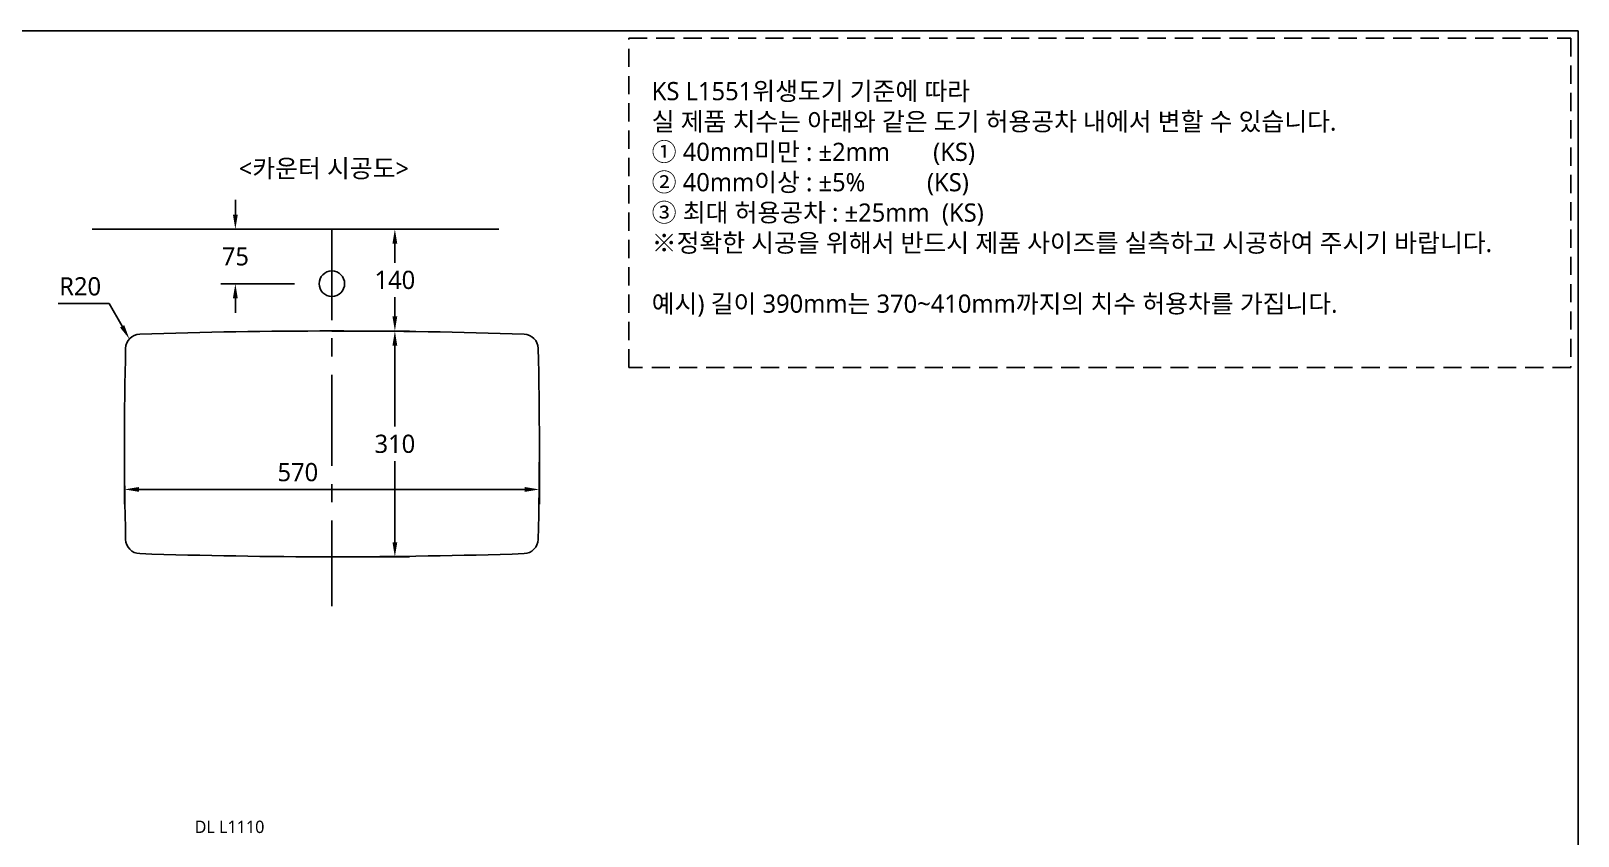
# Model space of a CAD drawing. Extents: x -3408 to 359, y -137 to 2100.
# Drawn here: x -1767 to 359, y 995 to 2100 of the extents above; entities that cross this region are included whole.
import ezdxf

# ---------------------------------------------------------------- set-up
doc = ezdxf.new("R2010")
doc.units = 0
doc.header["$LTSCALE"] = 50
doc.header["$MEASUREMENT"] = 0
for name, pattern in [('CENTER', [2, 1.25, -0.25, 0.25, -0.25]), ('DASHED', [0.75, 0.5, -0.25]), ('HIDDEN', [0.375, 0.25, -0.125])]:
    doc.linetypes.add(name, pattern=pattern)
doc.layers.get('0').update_dxf_attribs({"linetype": 'CONTINUOUS'})
doc.layers.get('DEFPOINTS').update_dxf_attribs({"linetype": 'CONTINUOUS'})
for name, color, linetype in [('2', 2, 'HIDDEN'), ('3', 3, 'CONTINUOUS'), ('5', 5, 'CONTINUOUS'), ('7', 7, 'CONTINUOUS'), ('CENTER', 2, 'CENTER'), ('SA-DOOR', 4, 'CONTINUOUS')]:
    doc.layers.add(name, color=color, linetype=linetype)
doc.styles.add('GHS', font='romans', dxfattribs={"bigfont": 'ghs'})
doc.styles.add('ROMANS', font='romans')
doc.styles.get("Standard").update_dxf_attribs({"font": 'NanumGothic.ttf'})
doc.dimstyles.get("Standard").update_dxf_attribs({"dimtxt": 2.5, "dimasz": 2, "dimexe": 2, "dimexo": 1, "dimgap": 2, "dimtad": 1, "dimdec": 0, "dimlfac": 10, "dimrnd": 1, "dimzin": 0, "dimdsep": 46, "dimtxsty": 'Standard', "dimcen": 0, "dimclrd": 7, "dimclre": 7, "dimclrt": 2, "dimadec": 0, "dimazin": 0, "dimtfac": 1, "dimtdec": 0, "dimtofl": 0, "dimtmove": 0, "dimatfit": 3, "dimfxl": 0, "dimtolj": 1, "dimtzin": 0, "dimarcsym": 0})

# ---------------------------------------------------------------- blocks, each defined once
blk = doc.blocks.new('*D10')
at = {"color": 3, "lineweight": -2}
for p, q in [((-1485.9, 1848), (-1485.9, 1868)), ((-1444.1, 1828), (-1505.9, 1828)), ((-1404.6, 1753), (-1505.9, 1753)), ((-1485.9, 1733), (-1485.9, 1713))]:
    blk.add_line(p, q, dxfattribs=at)
at = {"color": 3}
for points in [[(-1489.3, 1848), (-1482.6, 1848), (-1485.9, 1828)], [(-1489.3, 1733), (-1482.6, 1733), (-1485.9, 1753)]]:
    blk.add_solid(points, dxfattribs=at)
at = {"layer": 'DEFPOINTS', "color": 0}
for p in [(-1485.9, 1828), (-1444.1, 1828), (-1404.6, 1753)]:
    blk.add_point(p, dxfattribs=at)
at = {"color": 2, "insert": (-1485.9, 1790.5), "char_height": 25, "attachment_point": 5}
blk.add_mtext('\\A1;75', dxfattribs=at)
blk = doc.blocks.new('*D16')
at = {"color": 3, "lineweight": -2}
for p, q in [((-1638.3, 1533.1), (-1638.3, 1450.6)), ((-1068.3, 1533.1), (-1068.3, 1450.6)), ((-1618.3, 1470.6), (-1088.3, 1470.6))]:
    blk.add_line(p, q, dxfattribs=at)
at = {"color": 3}
for points in [[(-1618.3, 1473.9), (-1618.3, 1467.3), (-1638.3, 1470.6)], [(-1088.3, 1473.9), (-1088.3, 1467.3), (-1068.3, 1470.6)]]:
    blk.add_solid(points, dxfattribs=at)
at = {"layer": 'DEFPOINTS', "color": 0}
for p in [(-1638.3, 1533.1), (-1068.3, 1533.1), (-1068.3, 1470.6)]:
    blk.add_point(p, dxfattribs=at)
at = {"color": 2, "insert": (-1400.1, 1494.2), "char_height": 25, "attachment_point": 5}
blk.add_mtext('\\A1;570', dxfattribs=at)
blk = doc.blocks.new('*D17')
at = {"color": 3, "lineweight": -2}
for p, q in [((-1353.3, 1688.1), (-1246.8, 1688.1)), ((-1266.8, 1668.1), (-1266.8, 1556.8)), ((-1266.8, 1398.1), (-1266.8, 1509.5)), ((-1353.3, 1378.1), (-1246.8, 1378.1))]:
    blk.add_line(p, q, dxfattribs=at)
at = {"color": 3}
for points in [[(-1270.1, 1668.1), (-1263.5, 1668.1), (-1266.8, 1688.1)], [(-1270.1, 1398.1), (-1263.5, 1398.1), (-1266.8, 1378.1)]]:
    blk.add_solid(points, dxfattribs=at)
at = {"layer": 'DEFPOINTS', "color": 0}
for p in [(-1353.3, 1688.1), (-1353.3, 1378.1), (-1266.8, 1378.1)]:
    blk.add_point(p, dxfattribs=at)
at = {"color": 2, "insert": (-1266.8, 1533.1), "char_height": 25, "attachment_point": 5}
blk.add_mtext('\\A1;310', dxfattribs=at)
blk = doc.blocks.new('*D21')
at = {"color": 3, "lineweight": -2}
for p, q in [((-1403.3, 1828), (-1246.8, 1828)), ((-1266.8, 1808), (-1266.8, 1781.6)), ((-1266.8, 1708.1), (-1266.8, 1734.6)), ((-1353.3, 1688.1), (-1246.8, 1688.1))]:
    blk.add_line(p, q, dxfattribs=at)
at = {"color": 3}
for points in [[(-1270.1, 1808), (-1263.5, 1808), (-1266.8, 1828)], [(-1270.1, 1708.1), (-1263.5, 1708.1), (-1266.8, 1688.1)]]:
    blk.add_solid(points, dxfattribs=at)
at = {"layer": 'DEFPOINTS', "color": 0}
for p in [(-1403.3, 1828), (-1266.8, 1828), (-1353.3, 1688.1)]:
    blk.add_point(p, dxfattribs=at)
at = {"color": 2, "insert": (-1266.8, 1758.1), "char_height": 25, "attachment_point": 5}
blk.add_mtext('\\A1;140', dxfattribs=at)
blk = doc.blocks.new('*D27')
at = {"color": 3, "lineweight": -2}
for p, q in [((-1729.1, 1725.7), (-1659.1, 1725.7)), ((-1659.1, 1725.7), (-1641.4, 1694.6))]:
    blk.add_line(p, q, dxfattribs=at)
at = {"color": 3}
blk.add_solid([(-1638.5, 1696.2), (-1644.3, 1692.9), (-1631.5, 1677.2)], dxfattribs=at)
at = {"layer": 'DEFPOINTS', "color": 0}
for p in [(-1631.5, 1677.2), (-1626.6, 1668.5)]:
    blk.add_point(p, dxfattribs=at)
at = {"color": 2, "insert": (-1699.1, 1749.3), "char_height": 25, "attachment_point": 5}
blk.add_mtext('\\A1;R20', dxfattribs=at)

msp = doc.modelspace()

# ---------------------------------------------------------------- linework, layer by layer
at = {"color": 1}
for centre, radius, start, end in [((-1616.67688, 1663.80425), 20, 91.88759418, 178.57092375), ((-1353.31489, -6327.35761), 8015.50044, 89.9999447, 91.887594177), ((-1353.29942, -6327.35761), 8015.50044, 88.112404043, 90.0000553), ((-1089.93719, 1663.80424), 20, 1.43010643, 88.11240404), ((3618.94194, 1533.18991), 5257.2478, 178.57092375, 181.43010624), ((-6325.55365, 1533.09576), 5257.2478, 358.57092394, 1.43010643), ((-1616.67453, 1402.48145), 20, 181.43010624, 268.11245195), ((-1353.30456, 9394.08104), 8015.93821, 268.112451955, 271.887546265), ((-1089.93484, 1402.48144), 20, 271.88754626, 358.57092394)]:
    msp.add_arc(centre, radius, start, end, dxfattribs=at)
at = {"layer": '3', "linetype": 'DASHED'}
msp.add_lwpolyline([(-945.34808, 2090), (348.52848, 2090), (348.52848, 1638.15344), (-945.34808, 1638.15344)], close=True, dxfattribs=at)
at = {"layer": '5'}
msp.add_line((-1682.51736, 1828.03947), (-1124.09176, 1828.03947), dxfattribs=at)
at = {"layer": '7'}
msp.add_circle((-1353.30456, 1753.03947), 17.5, dxfattribs=at)
at = {"layer": 'CENTER', "color": 1, "linetype": 'CENTER', "ltscale": 2}
msp.add_line((-1353.30456, 1828.03947), (-1353.30456, 1310.53947), dxfattribs=at)
at = {"layer": 'SA-DOOR', "color": 7}
msp.add_lwpolyline([(-3408.47152, 2100), (358.52848, 2100), (358.52848, -137.42071), (-3408.47152, -137.42071)], close=True, dxfattribs=at)

# ---------------------------------------------------------------- texts
at = {"color": 2, "attachment_point": 1, "style": 'GHS'}
for s, width, insert, char_height in [('{\\fNanumGothic|b0|i0|c129|p50;<카운터 시공도>}', 301.7394344, (-1481.3105, 1923.7847), 25), ('{\\fNanumGothic|b0|i0|c129|p50;DL L1110}', 155.8345136, (-1541.83614, 1015.92154), 17)]:
    msp.add_mtext_dynamic_manual_height_columns(s, width=width, gutter_width=13.505, heights=[0], dxfattribs=dict(at, insert=insert, char_height=char_height))
at = {"layer": '2', "color": 7, "insert": (-913.97152, 1868.78309), "char_height": 25, "attachment_point": 4, "style": 'ROMANS'}
msp.add_mtext('{\\fNanumGothic|b0|i0|c0|p50;KS L1551\\fNanumGothic|b0|i0|c129|p50;위생도기 기준에 따라 \\P실 제품 치수는 아래와 같은 도기 허용공차 내에서 변할 수 있습니다. \\fNanumGothic|b0|i0|c0|p50;\\P\\fNanumGothic|b0|i0|c129|p50;① \\fNanumGothic|b0|i0|c0|p50;40mm\\fNanumGothic|b0|i0|c129|p50;미만 : ±2mm       (KS)\\fNanumGothic|b0|i0|c0|p50; \\P\\fNanumGothic|b0|i0|c129|p50;② \\fNanumGothic|b0|i0|c0|p50;40mm\\fNanumGothic|b0|i0|c129|p50;이상 : ±5%          (KS)\\fNanumGothic|b0|i0|c0|p50;\\P\\fNanumGothic|b0|i0|c129|p50;③ 최대 허용공차 : ±25mm  (KS)\\fNanumGothic|b0|i0|c0|p50;\\P※\\fNanumGothic|b0|i0|c129|p50;정확한 시공을 위해서 반드시 제품 사이즈를 실측하고 시공하여 주시기 바랍니다\\fNanumGothic|b0|i0|c0|p50;.\\P\\P\\fNanumGothic|b0|i0|c129|p50;예시\\fNanumGothic|b0|i0|c0|p50;) \\fNanumGothic|b0|i0|c129|p50;길이 39\\fNanumGothic|b0|i0|c0|p50;0mm\\fNanumGothic|b0|i0|c129|p50;는 370\\fNanumGothic|b0|i0|c0|p50;~\\fNanumGothic|b0|i0|c129|p50;410\\fNanumGothic|b0|i0|c0|p50;mm\\fNanumGothic|b0|i0|c129|p50;까지의 치수 허용차를 가집니다\\fNanumGothic|b0|i0|c0|p50;.}', dxfattribs=at)

# ---------------------------------------------------------------- dimensions: what is measured, and where the dimension line sits
dim = msp.add_linear_dim(base=(-1485.94598, 1828.03947), p1=(-1404.55025, 1753.03947), p2=(-1444.13833, 1828.03947), angle=90, dimstyle='Standard', override={"dimtxt": 25, "dimasz": 20, "dimexe": 20, "dimexo": 0, "dimgap": 10, "dimtih": 1, "dimtoh": 1, "dimdec": 4, "dimlfac": 1, "dimzin": 8, "dimclrd": 3, "dimclre": 3, "dimtdec": 4, "dimarcsym": 1})
dim.commit()
dim.dimension.update_dxf_attribs({"geometry": '*D10', "text_midpoint": (-1485.94598, 1790.53947), "dimtype": 160})
for base, p1, p2, picture, middle in [((-1266.8087, 1828.03947), (-1353.29942, 1688.14284), (-1403.30456, 1828.03947), '*D21', (-1266.8087, 1758.09115)), ((-1266.8113, 1378.14283), (-1353.30716, 1688.14284), (-1353.30464, 1378.14283), '*D17', (-1266.8113, 1533.14284))]:
    dim = msp.add_linear_dim(base=base, p1=p1, p2=p2, angle=90, dimstyle='Standard', override={"dimtxt": 25, "dimasz": 20, "dimexe": 20, "dimexo": 0, "dimgap": 10, "dimtih": 1, "dimtoh": 1, "dimdec": 4, "dimlfac": 1, "dimzin": 8, "dimclrd": 3, "dimclre": 3, "dimtdec": 4, "dimarcsym": 1})
    dim.commit()
    dim.dimension.update_dxf_attribs({"geometry": picture, "text_midpoint": middle})
dim = msp.add_radius_dim(center=(-1626.56159, 1668.47528), mpoint=(-1631.50248, 1677.16939), text='R20', dimstyle='Standard', override={"dimtxt": 25, "dimasz": 20, "dimexe": 20, "dimexo": 0, "dimgap": 10, "dimtih": 1, "dimtoh": 1, "dimdec": 4, "dimlfac": 1, "dimzin": 8, "dimclrd": 3, "dimclre": 3, "dimtdec": 4, "dimarcsym": 1})
dim.commit()
dim.dimension.update_dxf_attribs({"geometry": '*D27', "text_midpoint": (-1699.07916, 1725.74434), "dimtype": 164})
dim = msp.add_linear_dim(base=(-1068.30586, 1470.61228), p1=(-1638.30586, 1533.14286), p2=(-1068.30586, 1533.14281), dimstyle='Standard', override={"dimtxt": 25, "dimasz": 20, "dimexe": 20, "dimexo": 0, "dimgap": 10, "dimdec": 4, "dimlfac": 1, "dimzin": 8, "dimclrd": 3, "dimclre": 3, "dimtdec": 4, "dimarcsym": 1})
dim.commit()
dim.dimension.update_dxf_attribs({"geometry": '*D16', "text_midpoint": (-1400.07477, 1470.61228), "dimtype": 160})

doc.saveas('drawing.dxf')
